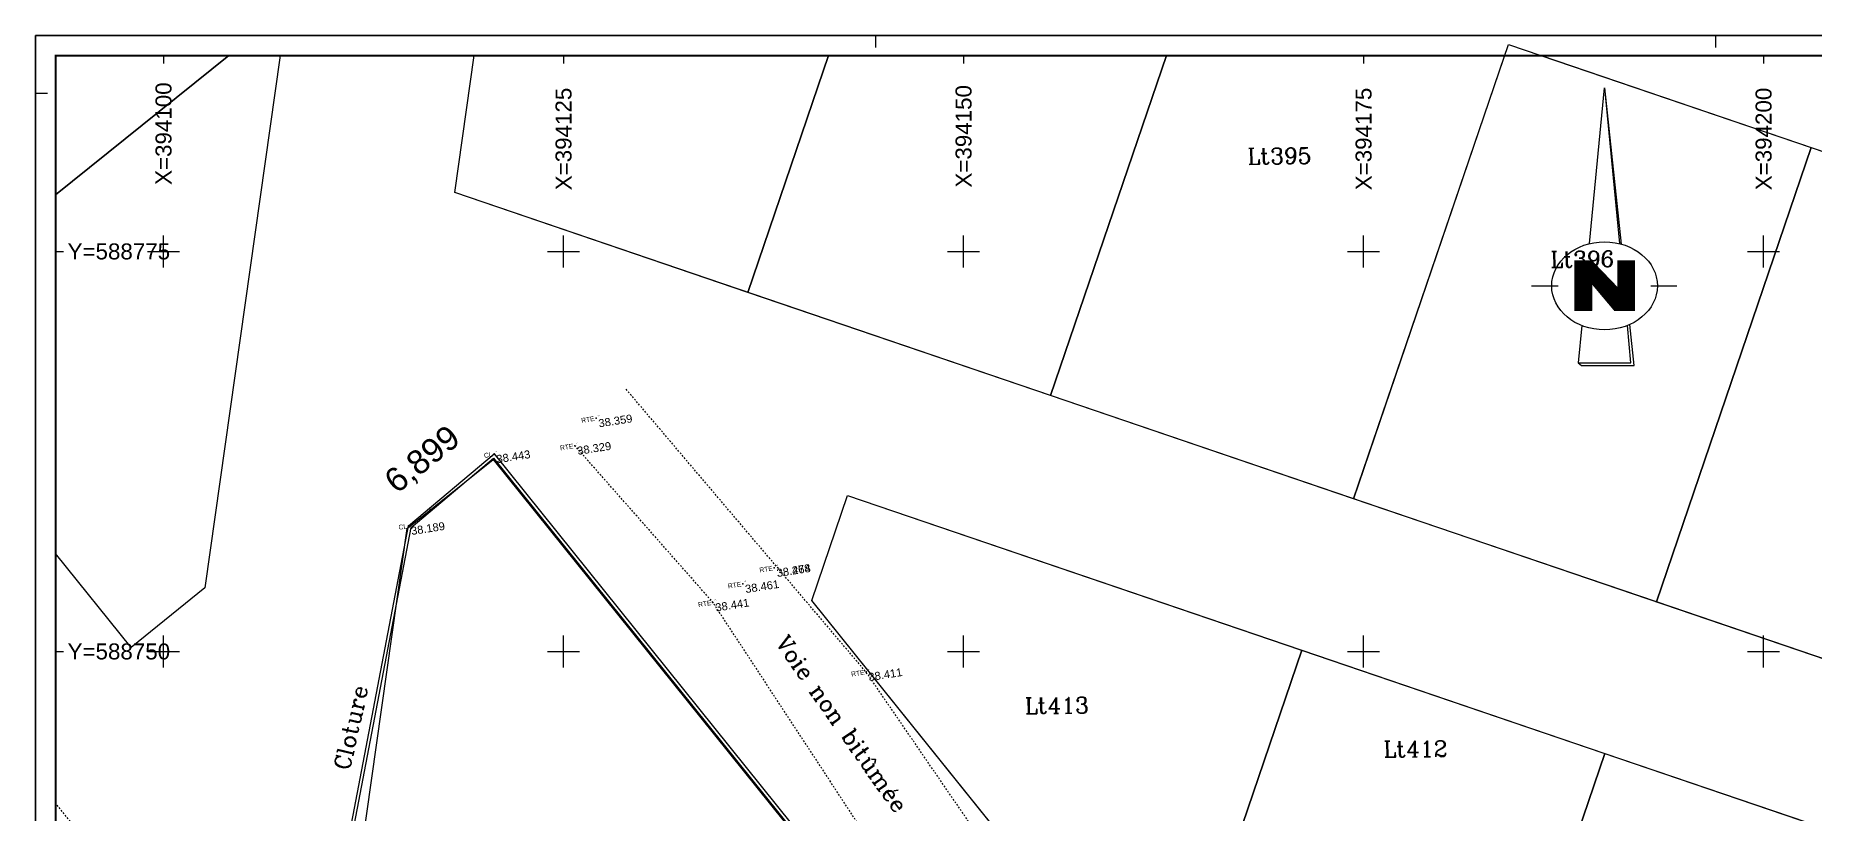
# Model space of a CAD drawing. Header units: metres. Extents: x 394092 to 394268, y 588562 to 588788.
# Drawn here: x 394092 to 394203.2, y 588739.9 to 588788.5 of the extents above; entities that cross this region are included whole.
import ezdxf
from ezdxf.enums import TextEntityAlignment as Align

# ---------------------------------------------------------------- set-up
doc = ezdxf.new("R2010")
doc.units = ezdxf.units.M
doc.linetypes.add('ACAD_ISO03W100', pattern=[30, 12, -18])
for name, color, linetype in [('CADRE', 7, 'Continuous'), ('CANIVEAU', 5, 'Continuous'), ('Carroyage(1)', 7, 'Continuous'), ('Carroyage(1)_Croix', 7, 'Continuous'), ('Carroyage(1)_Textes', 7, 'Continuous'), ('CLOTURE', 7, 'Continuous'), ('CN_01_00', 7, 'Continuous'), ('IL', 70, 'Continuous'), ('L', 10, 'Continuous'), ('ROUTE', 251, 'Continuous'), ('TopoAlt', 150, 'Continuous'), ('TopoCod', 1, 'Continuous'), ('TOPOJIS', 7, 'Continuous'), ('TopoMat', 3, 'Continuous')]:
    doc.layers.add(name, color=color, linetype=linetype)
doc.styles.add('ROMANC', font='romanc.shx', dxfattribs={"height": 10})
doc.styles.get("Standard").update_dxf_attribs({"font": 'arial.ttf'})
doc.dimstyles.new('ISO-25', dxfattribs={"dimtxt": 2.5, "dimasz": 2.5, "dimexe": 1.25, "dimexo": 0.625, "dimtad": 1, "dimdec": 3, "dimzin": 1, "dimtxsty": 'Standard', "dimcen": 2.5, "dimadec": 0, "dimazin": 0, "dimtfac": 1, "dimtdec": 3, "dimtmove": 0, "dimatfit": 3, "dimfxl": 1, "dimarcsym": 0})

# ---------------------------------------------------------------- blocks, each defined once
blk = doc.blocks.new('TCPOINT')
at = {"color": 0}
blk.add_point((0, 0), dxfattribs=at)
at = {"layer": 'TopoAlt'}
blk.add_attdef('ALT', text='', height=0.5, dxfattribs=at).set_placement((0.1, -0.1), align=Align.TOP_LEFT)
at = {"layer": 'TopoCod'}
blk.add_attdef('COD', text='', height=0.3, dxfattribs=at).set_placement((-0.1, 0), align=Align.MIDDLE_RIGHT)
at = {"layer": 'TopoMat'}
blk.add_attdef('MAT', (0.1, 0.1), '', height=0.3, dxfattribs=at)
blk = doc.blocks.new('*D13')
at = {"layer": 'Defpoints', "color": 0, "transparency": 16777216}
for p in [(394119.89, 588762.9), (394120.61, 588762), (394115.24, 588757.67)]:
    blk.add_point(p, dxfattribs=at)
at = {"color": 0, "lineweight": 13, "transparency": 16777216, "insert": (394116.24, 588761.93), "char_height": 1.5, "attachment_point": 5, "rotation": 38.7891}
blk.add_mtext('6,899', dxfattribs=at)
blk = doc.blocks.new('*D14')
at = {"layer": 'Defpoints', "color": 0, "transparency": 16777216}
for p in [(394120.61, 588762), (394247.99, 588603.51), (394247.99, 588603.51)]:
    blk.add_point(p, dxfattribs=at)
at = {"color": 0, "lineweight": 13, "transparency": 16777216, "insert": (394185.49, 588683.71), "char_height": 1.5, "attachment_point": 5, "rotation": 308.7891}
blk.add_mtext('203,330', dxfattribs=at)
blk = doc.blocks.new('Y006')
at = {"color": 0, "linetype": 'Continuous'}
for p, q in [((0, 0), (0.617052, -6.923803)), ((-2.691363, -8.77622), (-1.705911, -8.773253)), ((1.705911, -8.773253), (2.666005, -8.77622)), ((1.096657, -12.306924), (0.934351, -10.484525)), ((-0.974806, -12.185074), (-0.852955, -12.306924)), ((-0.852955, -12.306924), (1.096657, -12.306924))]:
    blk.add_line(p, q, dxfattribs=at)
for points in [[(-0.551984, -6.903331), (0, 0), (0.552471, -6.903576)], [(-1.06595, -7.66563), (-1.06595, -9.858943)], [(-1.01721, -7.66563), (-1.01721, -9.858943)], [(-0.968469, -7.66563), (-0.968469, -9.858943)], [(-0.91973, -7.66563), (-0.91973, -9.858943)], [(-0.870989, -7.66563), (-0.870989, -9.858943)], [(-0.822248, -7.66563), (-0.822248, -9.858943)], [(-0.773509, -7.66563), (-0.773509, -9.858943)], [(-0.724768, -7.66563), (-0.724768, -9.858943)], [(-0.676028, -7.66563), (-0.676028, -9.858943)], [(-0.627287, -7.66563), (-0.627287, -9.858943)], [(-0.578548, -7.66563), (-0.578548, -9.858943)], [(-0.529807, -7.66563), (-0.529807, -9.858943)], [(-0.481067, -7.66563), (-0.481067, -8.640436)], [(-0.432326, -7.726556), (-0.432326, -8.710065)], [(-0.383587, -7.78748), (-0.383587, -8.779693)], [(-0.334846, -7.848406), (-0.334846, -8.849322)], [(0.542479, -7.66563), (0.542479, -9.858943)], [(0.59122, -7.66563), (0.59122, -9.858943)], [(0.63996, -7.66563), (0.63996, -9.858943)], [(0.6887, -7.66563), (0.6887, -9.858943)], [(0.73744, -7.66563), (0.73744, -9.858943)], [(0.786181, -7.66563), (0.786181, -9.858943)], [(0.834922, -7.66563), (0.834922, -9.858943)], [(0.883661, -7.66563), (0.883661, -9.858943)], [(0.932402, -7.66563), (0.932402, -9.858943)], [(0.981142, -7.66563), (0.981142, -9.858943)], [(1.029883, -7.66563), (1.029883, -9.858943)], [(1.078622, -7.66563), (1.078622, -9.858943)], [(-0.286105, -7.909332), (-0.286105, -8.918951)], [(-0.237365, -7.970256), (-0.237365, -8.988581)], [(-0.188625, -8.031182), (-0.188625, -9.054728)], [(-0.139885, -8.092108), (-0.139885, -9.127839)], [(-0.091144, -8.153032), (-0.091144, -9.20095)], [(-0.042405, -8.213958), (-0.042405, -9.267097)], [(0.006336, -8.274884), (0.006336, -9.336726)], [(0.055077, -8.335809), (0.055077, -9.406355)], [(0.103817, -8.396734), (0.103817, -9.475983)], [(0.152557, -8.45766), (0.152557, -9.545612)], [(0.201297, -8.518585), (0.201297, -9.615241)], [(-0.481067, -8.640436), (-0.481067, -9.858943)], [(0.250038, -8.57951), (0.250038, -9.68487)], [(0.298779, -8.640436), (0.298779, -9.7545)], [(0.347518, -8.701361), (0.347518, -9.824129)], [(0.396259, -8.762287), (0.396259, -9.858943)], [(0.444999, -8.823212), (0.444999, -9.858943)], [(0.49374, -8.884137), (0.49374, -9.858943)], [(-0.842476, -10.53156), (-0.974806, -12.185074), (0.974806, -12.185074), (0.843451, -10.531072)]]:
    blk.add_lwpolyline(points, dxfattribs=at)
at = {"color": 0, "linetype": 'Continuous', "const_width": 0.048741}
blk.add_lwpolyline([(-0.481067, -9.858943), (-0.481067, -8.640436), (0.371888, -9.858943), (1.102993, -9.858943), (1.102993, -7.66563), (0.49374, -7.66563), (0.49374, -8.884137), (-0.481067, -7.66563), (-1.090321, -7.66563), (-1.090321, -9.858943), (-0.481067, -9.858943)], close=True, dxfattribs=at)
at = {"color": 0, "linetype": 'Continuous'}
blk.add_circle((0, -8.773253), 1.949611, dxfattribs=at)

msp = doc.modelspace()

# ---------------------------------------------------------------- linework, layer by layer
at = {"color": 0, "ltscale": 0.001}
msp.add_lwpolyline([(394092.0051, 588788.4902), (394267.7032, 588788.4902), (394267.7032, 588562.1496), (394092.0051, 588562.1496)], close=True, dxfattribs=at)
at = {"layer": 'CANIVEAU', "linetype": 'ACAD_ISO03W100', "ltscale": 0.001, "elevation": -1.163, "flags": 128}
msp.add_lwpolyline([(394139.4143, 588683.3758), (394131.3062, 588693.4495), (394126.0126, 588699.9562), (394101.9269, 588729.7964), (394095.0687, 588738.2683), (394093.2551, 588740.5115)], dxfattribs=at)
at = {"layer": 'Carroyage(1)', "ltscale": 0.001}
for p, q in [((394144.5051, 588788.4902), (394144.5051, 588787.7402)), ((394197.0051, 588788.4902), (394197.0051, 588787.7402)), ((394100, 588787.2402), (394100, 588786.7402)), ((394125, 588787.2402), (394125, 588786.7402)), ((394150, 588787.2402), (394150, 588786.7402)), ((394175, 588787.2402), (394175, 588786.7402)), ((394200, 588787.2402), (394200, 588786.7402)), ((394092.0051, 588784.8996), (394092.7551, 588784.8996)), ((394093.2551, 588775), (394093.7551, 588775)), ((394093.2551, 588750), (394093.7551, 588750))]:
    msp.add_line(p, q, dxfattribs=at)
msp.add_lwpolyline([(394092.0051, 588562.1496), (394267.7032, 588562.1496), (394267.7032, 588788.4902), (394092.0051, 588788.4902)], close=True, dxfattribs=at)
at = {"layer": 'Carroyage(1)', "ltscale": 0.001, "const_width": 0.125}
msp.add_lwpolyline([(394093.2551, 588636.3996), (394144.5051, 588636.3996), (394144.5051, 588563.3996), (394266.4532, 588563.3996), (394266.4532, 588787.2402), (394093.2551, 588787.2402)], close=True, dxfattribs=at)
msp.add_lwpolyline([(394093.2551, 588636.3996), (394144.5051, 588636.3996), (394144.5051, 588563.3996), (394266.4532, 588563.3996), (394266.4532, 588787.2402), (394093.2551, 588787.2402)], close=True, dxfattribs=at)
at = {"layer": 'Carroyage(1)_Croix', "ltscale": 0.001}
for p, q in [((394100, 588774), (394100, 588776)), ((394125, 588774), (394125, 588776)), ((394150, 588774), (394150, 588776)), ((394175, 588774), (394175, 588776)), ((394200, 588774), (394200, 588776)), ((394099, 588775), (394101, 588775)), ((394124, 588775), (394126, 588775)), ((394149, 588775), (394151, 588775)), ((394174, 588775), (394176, 588775)), ((394199, 588775), (394201, 588775)), ((394100, 588749), (394100, 588751)), ((394125, 588749), (394125, 588751)), ((394150, 588749), (394150, 588751)), ((394175, 588749), (394175, 588751)), ((394200, 588749), (394200, 588751)), ((394099, 588750), (394101, 588750)), ((394124, 588750), (394126, 588750)), ((394149, 588750), (394151, 588750)), ((394174, 588750), (394176, 588750)), ((394199, 588750), (394201, 588750))]:
    msp.add_line(p, q, dxfattribs=at)
at = {"layer": 'CLOTURE', "elevation": -0.05, "flags": 128}
for points in [[(394110.7477, 588726.5488), (394110.1005, 588730.6278), (394115.3171, 588757.8507), (394120.6577, 588762.3399), (394152.0848, 588723.2374), (394164.569, 588707.5167), (394177.1974, 588691.9665), (394202.1451, 588660.5919), (394213.2133, 588646.7343), (394223.5705, 588633.8856)], [(394110.9182, 588726.6227), (394110.2832, 588730.6249), (394115.4819, 588757.754), (394120.6327, 588762.0837), (394151.9442, 588723.125), (394164.4286, 588707.404), (394177.0571, 588691.8538), (394202.0044, 588660.4797)]]:
    msp.add_lwpolyline(points, dxfattribs=at)
at = {"layer": 'CN_01_00', "color": 7, "elevation": 38.25, "flags": 128}
msp.add_lwpolyline([(394116.5997, 588758.9288), (394116.6008, 588758.9281), (394116.6083, 588758.923), (394116.6289, 588758.9092), (394116.6689, 588758.8822), (394116.7077, 588758.8561)], dxfattribs=at)
at = {"layer": 'IL'}
for points in [[(394107.2978, 588787.2402), (394102.588, 588753.965), (394097.973, 588750.256), (394093.2551, 588756.1261)], [(394266.4532, 588728.1685), (394118.205, 588778.677), (394119.4171, 588787.2402)], [(394186.0961, 588787.2402), (394266.4532, 588759.8619)], [(394266.4532, 588657.7072), (394251.807, 588614.72), (394222.13, 588651.645), (394227.525, 588667.48), (394202.57, 588675.982), (394140.517, 588753.19), (394142.752, 588759.749), (394266.4532, 588717.6037)]]:
    msp.add_lwpolyline(points, dxfattribs=at)
msp.add_lwpolyline([(394120.61, 588761.997), (394247.987, 588603.51), (394236.529, 588569.878), (394110.794, 588726.321), (394115.233, 588757.675)], close=True, dxfattribs=at)
at = {"layer": 'L'}
for points in [[(394184.05, 588787.937), (394202.981, 588781.487), (394193.306, 588753.09), (394174.374, 588759.54)], [(394184.05, 588787.937), (394202.981, 588781.487), (394193.306, 588753.09), (394174.374, 588759.54)], [(394202.981, 588781.487), (394221.913, 588775.037), (394212.237, 588746.64), (394193.306, 588753.09)], [(394120.61, 588761.997), (394139.404, 588738.613), (394116.017, 588719.822), (394110.794, 588726.321), (394115.233, 588757.675)], [(394142.752, 588759.749), (394171.149, 588750.074), (394166.416, 588736.183), (394162.775, 588725.496), (394140.517, 588753.19)], [(394142.752, 588759.749), (394171.149, 588750.074), (394166.416, 588736.183), (394162.775, 588725.496), (394140.517, 588753.19)], [(394171.149, 588750.074), (394190.08, 588743.624), (394185.348, 588729.733), (394166.416, 588736.183)], [(394190.08, 588743.624), (394209.012, 588737.174), (394199.337, 588708.777), (394180.406, 588715.227), (394185.348, 588729.733)]]:
    msp.add_lwpolyline(points, close=True, dxfattribs=at)
for points in [[(394104.0834, 588787.2402), (394093.2551, 588778.5373)], [(394107.2975, 588787.2402), (394102.588, 588753.965), (394097.973, 588750.256), (394093.2551, 588756.1261)], [(394104.0834, 588787.2402), (394093.2551, 588778.5373)], [(394093.2551, 588778.5373), (394104.0834, 588787.2402)], [(394141.5543, 588787.2402), (394136.512, 588772.44), (394118.205, 588778.677), (394119.4171, 588787.2402)], [(394162.6831, 588787.2402), (394155.443, 588765.99), (394136.512, 588772.44), (394141.5543, 588787.2402)], [(394183.8126, 588787.2402), (394174.374, 588759.54), (394155.443, 588765.99), (394162.6831, 588787.2402)]]:
    msp.add_lwpolyline(points, dxfattribs=at)
at = {"layer": 'ROUTE', "linetype": 'ACAD_ISO03W100', "lineweight": 30, "ltscale": 0.002, "flags": 128}
for points, elevation in [([(394251.5401, 588613.4872), (394247.1732, 588619.3318), (394239.1489, 588624.9325), (394236.0797, 588628.8156), (394234.03, 588632.221), (394228.4878, 588639.8855), (394219.3841, 588651.4226), (394200.8101, 588671.2791), (394190.2476, 588685.1331), (394180.5288, 588698.7389), (394169.2745, 588711.7312), (394143.9048, 588748.7184), (394128.9052, 588766.3983)], 0.081), ([(394249.8528, 588611.9702), (394245.2076, 588617.9048), (394237.269, 588623.2953), (394234.4408, 588627.3458), (394232.0817, 588630.3038), (394226.3169, 588638.316), (394216.8875, 588649.2189), (394198.977, 588668.7696), (394186.8433, 588683.0633), (394177.5546, 588696.2568), (394166.2286, 588708.9969), (394154.3682, 588724.1099), (394146.1974, 588734.9786), (394134.3379, 588753.0657), (394125.7094, 588762.8584)], 0.097)]:
    msp.add_lwpolyline(points, dxfattribs=dict(at, elevation=elevation))

# ---------------------------------------------------------------- block references
at = {"color": 0, "lineweight": 13, "xscale": 1.694289220590145, "yscale": 1.41063966229558, "zscale": 1.694289220590145}
msp.add_blockref('Y006', (394190.0617, 588785.2244), dxfattribs=at)
msp.add_blockref('Y006', (394190.0617, 588785.2244), dxfattribs=at)
at = {"layer": 'TOPOJIS'}
ref = msp.add_blockref('TCPOINT', (394127.0342, 588764.5755, 38.359), dxfattribs=dict(at, rotation=8.918647236070969))
ref.add_attrib('MAT', '118', (394127.1175, 588764.6898, 38.359), dxfattribs={"layer": 'TopoMat', "height": 0.06, "rotation": 8.918647})
ref.add_attrib('ALT', '38.359', dxfattribs={"layer": 'TopoAlt', "height": 0.5, "rotation": 8.918647}).set_placement((394127.1485, 588764.4922, 38.359), align=Align.TOP_LEFT)
ref.add_attrib('COD', 'RTE', dxfattribs={"layer": 'TopoCod', "height": 0.3, "rotation": 8.918647}).set_placement((394126.9354, 588764.56, 38.359), align=Align.MIDDLE_RIGHT)
ref = msp.add_blockref('TCPOINT', (394120.6577, 588762.3399, 38.443), dxfattribs=dict(at, rotation=8.918647236070969))
ref.add_attrib('MAT', '70', (394120.741, 588762.4542, 38.443), dxfattribs={"layer": 'TopoMat', "height": 0.06, "rotation": 8.918647})
ref.add_attrib('ALT', '38.443', dxfattribs={"layer": 'TopoAlt', "height": 0.5, "rotation": 8.918647}).set_placement((394120.772, 588762.2566, 38.443), align=Align.TOP_LEFT)
ref.add_attrib('COD', 'CL', dxfattribs={"layer": 'TopoCod', "height": 0.3, "rotation": 8.918647}).set_placement((394120.5589, 588762.3244, 38.443), align=Align.MIDDLE_RIGHT)
ref = msp.add_blockref('TCPOINT', (394125.7094, 588762.8584, 38.329), dxfattribs=dict(at, rotation=8.918647236070969))
ref.add_attrib('MAT', '117', (394125.7927, 588762.9727, 38.329), dxfattribs={"layer": 'TopoMat', "height": 0.06, "rotation": 8.918647})
ref.add_attrib('ALT', '38.329', dxfattribs={"layer": 'TopoAlt', "height": 0.5, "rotation": 8.918647}).set_placement((394125.8237, 588762.7751, 38.329), align=Align.TOP_LEFT)
ref.add_attrib('COD', 'RTE', dxfattribs={"layer": 'TopoCod', "height": 0.3, "rotation": 8.918647}).set_placement((394125.6106, 588762.8429, 38.329), align=Align.MIDDLE_RIGHT)
ref = msp.add_blockref('TCPOINT', (394115.3171, 588757.8507, 38.189), dxfattribs=dict(at, rotation=8.918647236070969))
ref.add_attrib('MAT', '69', (394115.4004, 588757.965, 38.189), dxfattribs={"layer": 'TopoMat', "height": 0.06, "rotation": 8.918647})
ref.add_attrib('ALT', '38.189', dxfattribs={"layer": 'TopoAlt', "height": 0.5, "rotation": 8.918647}).set_placement((394115.4314, 588757.7674, 38.189), align=Align.TOP_LEFT)
ref.add_attrib('COD', 'CL', dxfattribs={"layer": 'TopoCod', "height": 0.3, "rotation": 8.918647}).set_placement((394115.2183, 588757.8352, 38.189), align=Align.MIDDLE_RIGHT)
ref = msp.add_blockref('TCPOINT', (394138.1706, 588755.2228, 38.468), dxfattribs=dict(at, rotation=8.918647236070969))
ref.add_attrib('MAT', '114', (394138.2539, 588755.3371, 38.468), dxfattribs={"layer": 'TopoMat', "height": 0.06, "rotation": 8.918647})
ref.add_attrib('ALT', '38.468', dxfattribs={"layer": 'TopoAlt', "height": 0.5, "rotation": 8.918647}).set_placement((394138.2849, 588755.1395, 38.468), align=Align.TOP_LEFT)
ref.add_attrib('COD', 'RTE', dxfattribs={"layer": 'TopoCod', "height": 0.3, "rotation": 8.918647}).set_placement((394138.0718, 588755.2073, 38.468), align=Align.MIDDLE_RIGHT)
ref = msp.add_blockref('TCPOINT', (394138.1706, 588755.2228, 38.274), dxfattribs=dict(at, rotation=8.918647236070969))
ref.add_attrib('MAT', '132', (394138.2539, 588755.3371, 38.274), dxfattribs={"layer": 'TopoMat', "height": 0.06, "rotation": 8.918647})
ref.add_attrib('ALT', '38.274', dxfattribs={"layer": 'TopoAlt', "height": 0.5, "rotation": 8.918647}).set_placement((394138.2849, 588755.1395, 38.274), align=Align.TOP_LEFT)
ref.add_attrib('COD', 'RTE', dxfattribs={"layer": 'TopoCod', "height": 0.3, "rotation": 8.918647}).set_placement((394138.0718, 588755.2073, 38.274), align=Align.MIDDLE_RIGHT)
ref = msp.add_blockref('TCPOINT', (394136.2, 588754.2233, 38.461), dxfattribs=dict(at, rotation=8.918647236070969))
ref.add_attrib('MAT', '115', (394136.2832, 588754.3376, 38.461), dxfattribs={"layer": 'TopoMat', "height": 0.06, "rotation": 8.918647})
ref.add_attrib('ALT', '38.461', dxfattribs={"layer": 'TopoAlt', "height": 0.5, "rotation": 8.918647}).set_placement((394136.3142, 588754.1401, 38.461), align=Align.TOP_LEFT)
ref.add_attrib('COD', 'RTE', dxfattribs={"layer": 'TopoCod', "height": 0.3, "rotation": 8.918647}).set_placement((394136.1012, 588754.2078, 38.461), align=Align.MIDDLE_RIGHT)
ref = msp.add_blockref('TCPOINT', (394134.3379, 588753.0657, 38.441), dxfattribs=dict(at, rotation=8.918647236070969))
ref.add_attrib('MAT', '116', (394134.4212, 588753.18, 38.441), dxfattribs={"layer": 'TopoMat', "height": 0.06, "rotation": 8.918647})
ref.add_attrib('ALT', '38.441', dxfattribs={"layer": 'TopoAlt', "height": 0.5, "rotation": 8.918647}).set_placement((394134.4522, 588752.9824, 38.441), align=Align.TOP_LEFT)
ref.add_attrib('COD', 'RTE', dxfattribs={"layer": 'TopoCod', "height": 0.3, "rotation": 8.918647}).set_placement((394134.2391, 588753.0502, 38.441), align=Align.MIDDLE_RIGHT)
ref = msp.add_blockref('TCPOINT', (394143.9048, 588748.7184, 38.411), dxfattribs=dict(at, rotation=8.918647236070969))
ref.add_attrib('MAT', '131', (394143.9881, 588748.8327, 38.411), dxfattribs={"layer": 'TopoMat', "height": 0.06, "rotation": 8.918647})
ref.add_attrib('ALT', '38.411', dxfattribs={"layer": 'TopoAlt', "height": 0.5, "rotation": 8.918647}).set_placement((394144.0191, 588748.6351, 38.411), align=Align.TOP_LEFT)
ref.add_attrib('COD', 'RTE', dxfattribs={"layer": 'TopoCod', "height": 0.3, "rotation": 8.918647}).set_placement((394143.806, 588748.7029, 38.411), align=Align.MIDDLE_RIGHT)
ref = msp.add_blockref('TCPOINT', (394143.9048, 588748.7184, 38.411), dxfattribs=dict(at, rotation=8.918647236070969))
ref.add_attrib('MAT', '131', (394143.9881, 588748.8327, 38.411), dxfattribs={"layer": 'TopoMat', "height": 0.06, "rotation": 8.918647})
ref.add_attrib('ALT', '38.411', dxfattribs={"layer": 'TopoAlt', "height": 0.5, "rotation": 8.918647}).set_placement((394144.0191, 588748.6351, 38.411), align=Align.TOP_LEFT)
ref.add_attrib('COD', 'RTE', dxfattribs={"layer": 'TopoCod', "height": 0.3, "rotation": 8.918647}).set_placement((394143.806, 588748.7029, 38.411), align=Align.MIDDLE_RIGHT)

# ---------------------------------------------------------------- texts
at = {"layer": 'CADRE', "lineweight": 13, "style": 'ROMANC'}
for s, p in [('Lt395', (394169.7465, 588780.9635)), ('Lt396', (394188.6775, 588774.5135)), ('Lt413', (394155.833, 588746.6225)), ('Lt412', (394178.248, 588743.9035))]:
    msp.add_text(s, height=1, rotation=0.638786, dxfattribs=at).set_placement(p, align=Align.MIDDLE)
for s, rotation, p in [('Voie non bitûmée', 305.127092, (394142.3863, 588745.4671, -75.643)), ('Cloture', 77.24681, (394111.7095, 588745.2458, -37.781))]:
    msp.add_text(s, height=1, rotation=rotation, dxfattribs=at).set_placement(p, align=Align.MIDDLE_CENTER)
at = {"layer": 'Carroyage(1)_Textes', "ltscale": 0.001}
for s, p in [('X=394100', (394100.5, 588779.1569)), ('X=394150', (394150.5, 588778.9902)), ('X=394125', (394125.5, 588778.8235)), ('X=394175', (394175.5, 588778.8235)), ('X=394200', (394200.5, 588778.8235))]:
    msp.add_text(s, height=1, rotation=90, dxfattribs=at).set_placement(p)
for s, p in [('Y=588775', (394094.0051, 588774.5)), ('Y=588750', (394094.0051, 588749.5))]:
    msp.add_text(s, height=1, dxfattribs=at).set_placement(p)

# ---------------------------------------------------------------- dimensions: what is measured, and where the dimension line sits
at = {"color": 0, "lineweight": 13}
dim = msp.add_linear_dim(base=(394119.8877, 588762.8997), p1=(394115.237, 588757.674), p2=(394120.6142, 588761.9957), angle=38.789059, dimstyle='ISO-25', override={"dimtxt": 1.5, "dimasz": 20, "dimdec": 3, "dimzin": 1, "dimse1": 1, "dimse2": 1, "dimsd1": 1, "dimsd2": 1, "dimtdec": 3}, dxfattribs=at)
dim.commit()
dim.dimension.update_dxf_attribs({"geometry": '*D13', "text_midpoint": (394117.199, 588760.7389), "dimtype": 161})
dim = msp.add_aligned_dim(p1=(394120.614, 588761.996), p2=(394247.991, 588603.509), distance=0, dimstyle='ISO-25', override={"dimtxt": 1.5, "dimasz": 20, "dimdec": 3, "dimzin": 1, "dimse1": 1, "dimse2": 1, "dimsd1": 1, "dimsd2": 1, "dimtdec": 3}, dxfattribs=at)
dim.commit()
dim.dimension.update_dxf_attribs({"geometry": '*D14', "text_midpoint": (394185.4923, 588683.7088)})

doc.saveas('drawing.dxf')
